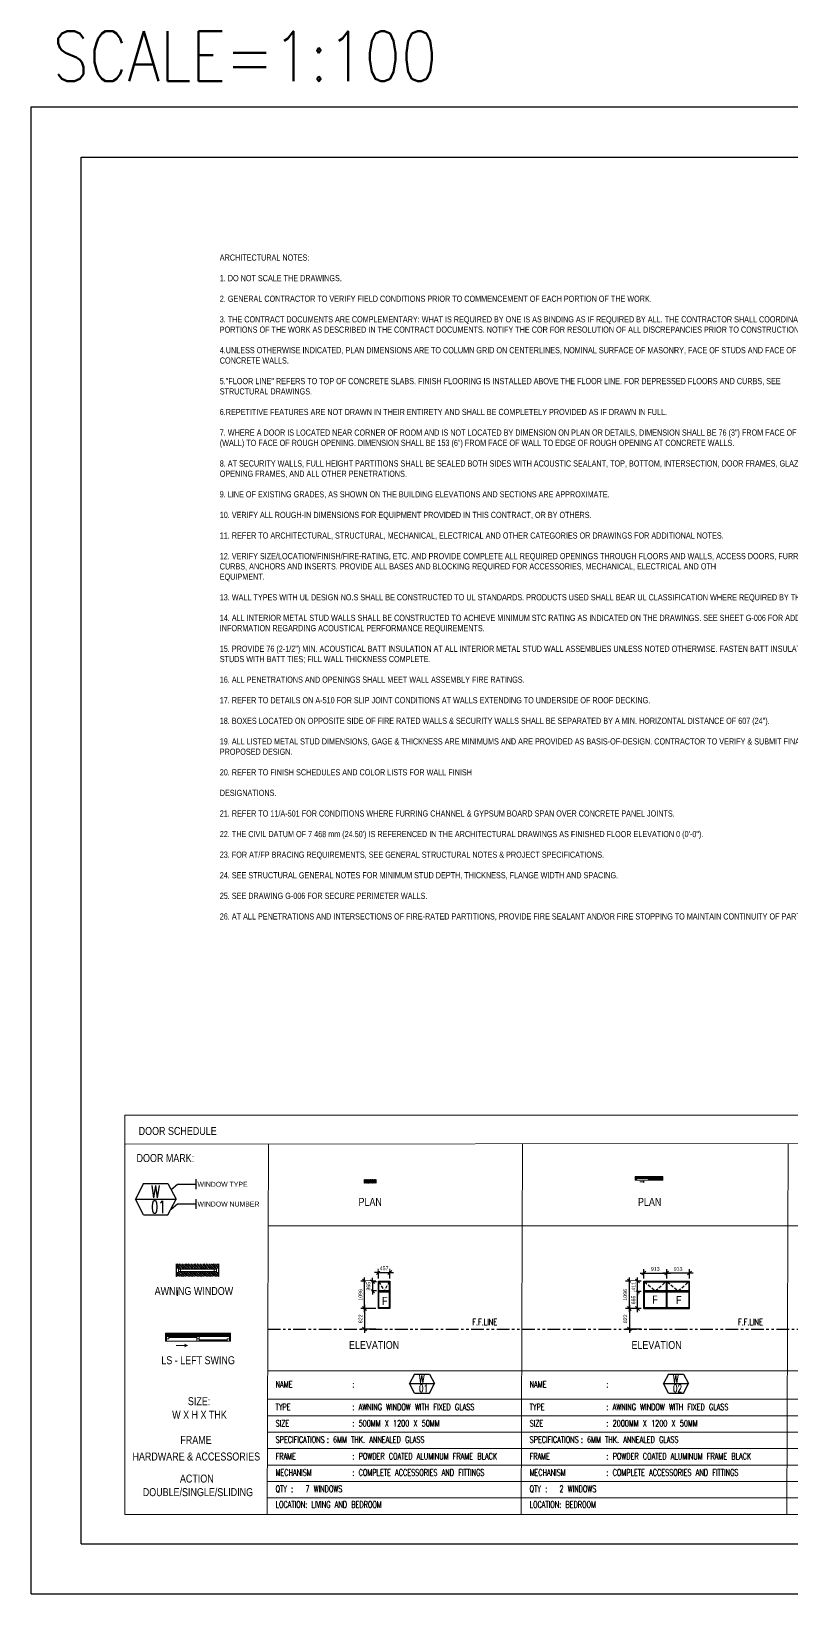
# Model space of a CAD drawing. Header units: millimetres. Extents: x -248340 to 456025, y 261499 to 1049645.
# Drawn here: x -117239 to -86857, y 435004 to 497430 of the extents above; entities that cross this region are included whole.
import ezdxf
from ezdxf.enums import TextEntityAlignment as Align

# ---------------------------------------------------------------- set-up
doc = ezdxf.new("R2010")
doc.units = ezdxf.units.MM
doc.header["$LTSCALE"] = 8
doc.header["$MEASUREMENT"] = 0
doc.header["$PDMODE"] = 3
doc.header["$PDSIZE"] = 0.3125
for name, pattern in [('CONTINOUS', [0]), ('DASHED', [19.05, 12.7, -6.35]), ('DASHED2', [0.375, 0.25, -0.125]), ('PHANTOM', [63.5, 31.75, -6.35, 6.35, -6.35, 6.35, -6.35])]:
    doc.linetypes.add(name, pattern=pattern)
doc.layers.get('0').update_dxf_attribs({"linetype": 'CONTINUOUS'})
doc.layers.get('DEFPOINTS').update_dxf_attribs({"color": 8, "linetype": 'CONTINUOUS'})
for name, color, linetype, lineweight in [('10. Rebar', 10, 'CONTINUOUS', 25), ('12. Dimension', 251, 'CONTINUOUS', 5), ('13. Text', 2, 'CONTINUOUS', 5), ('A-GLAZ', 151, 'CONTINUOUS', 18), ('DIM', 2, 'CONTINUOUS', 25), ('pt. 1', 251, 'CONTINUOUS', 9)]:
    doc.layers.add(name, color=color, linetype=linetype, lineweight=lineweight)
for name, color, linetype in [('AR_ROOF', 7, 'CONTINUOUS'), ('ar_wall', 7, 'CONTINOUS'), ('TEXT', 2, 'CONTINUOUS')]:
    doc.layers.add(name, color=color, linetype=linetype)
doc.layers.add('mv', color=30, linetype='CONTINUOUS', plot=False)
doc.styles.add('ARIAL', font='arial.ttf')
doc.styles.add('Arial_1', font='arial.ttf', dxfattribs={"height": 150})
doc.styles.add('ROMANS', font='ROMANS', dxfattribs={"width": 0.8, "bigfont": 'BIGFONT'})
doc.styles.get("Standard").update_dxf_attribs({"font": 'txt.shx', "width": 0.7, "bigfont": 'extfont.shx'})
doc.dimstyles.new('JEMAR 1-0030', dxfattribs={"dimtxt": 0.06, "dimasz": 0.045, "dimexe": 0.045, "dimexo": 0.03, "dimgap": 0.03, "dimtad": 1, "dimzin": 1, "dimdsep": 46, "dimtxsty": 'ARIAL', "dimblk": 'DOTBLANK', "dimcen": 0.15, "dimclrd": 7, "dimclre": 7, "dimadec": 0, "dimazin": 0, "dimtfac": 1, "dimtmove": 0, "dimatfit": 3, "dimldrblk": 'OPEN90', "dimfxl": 1, "dimarcsym": 0})
doc.dimstyles.new('Linear_-_3mm_Arial', dxfattribs={"dimscale": 304.8, "dimtxt": 153.03891, "dimasz": 0.492126, "dimexe": 0.492126, "dimexo": 0.328084, "dimgap": 0.287073, "dimtad": 1, "dimdec": 0, "dimzin": 0, "dimdsep": 46, "dimtxsty": 'Arial_1', "dimblk1": 'OBLIQUE', "dimblk2": 'OBLIQUE', "dimsah": 1, "dimcen": 0.09, "dimdle": 0.492126, "dimazin": 0, "dimtfac": 1, "dimtdec": 4, "dimtix": 1, "dimtmove": 0, "dimatfit": 3, "dimfxl": 1, "dimtvp": 1, "dimtfill": 1, "dimtolj": 1, "dimtzin": 0, "dimarcsym": 2})

# ---------------------------------------------------------------- blocks, each defined once
blk = doc.blocks.new('_DOTBLANK')
at = {"color": 0, "linetype": 'ByBlock', "lineweight": -2}
blk.add_line((-0.5, 0), (-1, 0), dxfattribs=at)
blk.add_circle((0, 0), 0.5, dxfattribs=at)
blk = doc.blocks.new('_Open90')
at = {"color": 0, "linetype": 'ByBlock', "lineweight": -2}
for p, q in [((0, 0), (-1, 0)), ((-0.5, 0.5), (0, 0)), ((0, 0), (-0.5, -0.5))]:
    blk.add_line(p, q, dxfattribs=at)
blk = doc.blocks.new('wind')
at = {"layer": 'A-GLAZ'}
for p, q in [((54025, -350529), (54025, -350629)), ((54050, -350554), (54025, -350554)), ((54050, -350604), (54025, -350604)), ((54050, -350554), (54050, -350604)), ((54050, -350561), (54052, -350561)), ((54050, -350567), (54500, -350567)), ((54050, -350592), (54500, -350592)), ((54050, -350597), (54052, -350597)), ((54052, -350561), (54052, -350564)), ((54052, -350564), (54055, -350564)), ((54052, -350597), (54052, -350594)), ((54052, -350594), (54055, -350594)), ((54055, -350564), (54055, -350567)), ((54055, -350594), (54055, -350592)), ((54497, -350564), (54494, -350564)), ((54494, -350564), (54494, -350567)), ((54494, -350594), (54494, -350592)), ((54497, -350594), (54494, -350594)), ((54500, -350561), (54497, -350561)), ((54497, -350561), (54497, -350564)), ((54497, -350597), (54497, -350594)), ((54500, -350597), (54497, -350597)), ((54500, -350554), (54500, -350604)), ((54500, -350554), (54525, -350554)), ((54500, -350604), (54525, -350604)), ((54525, -350629), (54525, -350529)), ((54525, -350529), (54525, -350629))]:
    blk.add_line(p, q, dxfattribs=at)
at = {"layer": 'A-GLAZ', "linetype": 'DASHED2'}
for p, q in [((54075, -350567), (54075, -350592)), ((54475, -350567), (54475, -350592))]:
    blk.add_line(p, q, dxfattribs=at)
blk = doc.blocks.new('_Oblique')
at = {"color": 0, "linetype": 'ByBlock', "lineweight": -2}
blk.add_line((-0.5, -0.5), (0.5, 0.5), dxfattribs=at)
blk = doc.blocks.new('*D1025')
at = {"layer": 'DEFPOINTS', "color": 0, "lineweight": 30, "ltscale": 1.25, "transparency": 16777216}
for p in [(-103371, 446399), (-103371, 445577)]:
    blk.add_point(p, dxfattribs=at)
at = {"layer": 'DIM', "color": 0, "lineweight": -2, "ltscale": 1.25, "transparency": 16777216}
for p, q in [((-103471, 446399), (-104074, 446399)), ((-103924, 446549), (-103924, 445427)), ((-103471, 445577), (-104074, 445577))]:
    blk.add_line(p, q, dxfattribs=at)
at = {"layer": 'DIM', "color": 0, "lineweight": -2, "ltscale": 1.25, "transparency": 16777216, "xscale": 149.9999920571061, "yscale": 149.9999920571061, "zscale": 149.9999920571061}
for p, rotation in [((-103924, 446399), 90), ((-103924, 445577), 270)]:
    blk.add_blockref('_Oblique', p, dxfattribs=dict(at, rotation=rotation))
at = {"layer": 'DIM', "color": 0, "ltscale": 1.25, "transparency": 16777216, "insert": (-104088, 445988), "char_height": 150, "attachment_point": 5, "rotation": 90, "style": 'Arial_1', "bg_fill": 3, "box_fill_scale": 1.25, "bg_fill_color": 256, "bg_fill_true_color": 13158600, "bg_fill_transparency": 0}
blk.add_mtext('\\A1;822', dxfattribs=at)
at = {"layer": 'DEFPOINTS', "color": 0, "lineweight": 30, "ltscale": 1.25, "transparency": 16777216}
blk.add_point((-103924, 445577), dxfattribs=at)
blk = doc.blocks.new('*D1026')
at = {"layer": 'DEFPOINTS', "color": 0, "lineweight": 30, "ltscale": 1.25, "transparency": 16777216}
for p in [(-103371, 447495), (-103562, 446399)]:
    blk.add_point(p, dxfattribs=at)
at = {"layer": 'DIM', "color": 0, "lineweight": -2, "ltscale": 1.25, "transparency": 16777216}
for p, q in [((-103924, 446249), (-103924, 447645)), ((-103471, 447495), (-104074, 447495)), ((-103662, 446399), (-104074, 446399))]:
    blk.add_line(p, q, dxfattribs=at)
at = {"layer": 'DIM', "color": 0, "lineweight": -2, "ltscale": 1.25, "transparency": 16777216, "xscale": 149.9999920571061, "yscale": 149.9999920571061, "zscale": 149.9999920571061}
for p, rotation in [((-103924, 447495), 90), ((-103924, 446399), 270)]:
    blk.add_blockref('_Oblique', p, dxfattribs=dict(at, rotation=rotation))
at = {"layer": 'DIM', "color": 0, "ltscale": 1.25, "transparency": 16777216, "insert": (-104088, 446947), "char_height": 150, "attachment_point": 5, "rotation": 90, "style": 'Arial_1', "bg_fill": 3, "box_fill_scale": 1.25, "bg_fill_color": 256, "bg_fill_true_color": 13158600, "bg_fill_transparency": 0}
blk.add_mtext('\\A1;1096', dxfattribs=at)
at = {"layer": 'DEFPOINTS', "color": 0, "lineweight": 30, "ltscale": 1.25, "transparency": 16777216}
blk.add_point((-103924, 447495), dxfattribs=at)
blk = doc.blocks.new('*D1027')
at = {"layer": 'DEFPOINTS', "color": 0, "lineweight": 30, "ltscale": 1.25, "transparency": 16777216}
for p in [(-103371, 447495), (-102914, 447495)]:
    blk.add_point(p, dxfattribs=at)
at = {"layer": 'DIM', "color": 0, "lineweight": -2, "ltscale": 1.25, "transparency": 16777216}
for p, q in [((-103371, 447840), (-103521, 447840)), ((-103371, 447595), (-103371, 447990)), ((-103371, 447840), (-102914, 447840)), ((-102914, 447595), (-102914, 447990)), ((-102914, 447840), (-102764, 447840))]:
    blk.add_line(p, q, dxfattribs=at)
at = {"layer": 'DIM', "color": 0, "lineweight": -2, "ltscale": 1.25, "transparency": 16777216, "xscale": 149.9999920571061, "yscale": 149.9999920571061, "zscale": 149.9999920571061}
blk.add_blockref('_Oblique', (-103371, 447840), dxfattribs=at)
at = {"layer": 'DIM', "color": 0, "lineweight": -2, "ltscale": 1.25, "transparency": 16777216, "xscale": 149.9999920571061, "yscale": 149.9999920571061, "zscale": 149.9999920571061, "rotation": 180}
blk.add_blockref('_Oblique', (-102914, 447840), dxfattribs=at)
at = {"layer": 'DIM', "color": 0, "ltscale": 1.25, "transparency": 16777216, "insert": (-103142, 448004), "char_height": 150, "attachment_point": 5, "style": 'Arial_1', "bg_fill": 3, "box_fill_scale": 1.25, "bg_fill_color": 256, "bg_fill_true_color": 13158600, "bg_fill_transparency": 0}
blk.add_mtext('\\A1;457', dxfattribs=at)
at = {"layer": 'DEFPOINTS', "color": 0, "lineweight": 30, "ltscale": 1.25, "transparency": 16777216}
blk.add_point((-102914, 447840), dxfattribs=at)
blk = doc.blocks.new('*D1028')
at = {"layer": 'DIM', "color": 0, "lineweight": -2, "ltscale": 1.25, "transparency": 16777216}
for p, q in [((-103606, 447472), (-103606, 447622)), ((-103448, 447472), (-103756, 447472)), ((-103448, 447107), (-103756, 447107)), ((-103606, 447472), (-103606, 447107)), ((-103606, 447107), (-103606, 446957))]:
    blk.add_line(p, q, dxfattribs=at)
at = {"layer": 'DIM', "color": 0, "lineweight": -2, "ltscale": 1.25, "transparency": 16777216, "xscale": 149.9999920571061, "yscale": 149.9999920571061, "zscale": 149.9999920571061}
for p, rotation in [((-103606, 447472), 270), ((-103606, 447107), 90)]:
    blk.add_blockref('_Oblique', p, dxfattribs=dict(at, rotation=rotation))
at = {"layer": 'DIM', "color": 0, "ltscale": 1.25, "transparency": 16777216, "insert": (-103770, 447289), "char_height": 150, "attachment_point": 5, "rotation": 90, "style": 'Arial_1', "bg_fill": 3, "box_fill_scale": 1.25, "bg_fill_color": 256, "bg_fill_true_color": 13158600, "bg_fill_transparency": 0}
blk.add_mtext('\\A1;365', dxfattribs=at)
at = {"layer": 'DEFPOINTS', "color": 0, "lineweight": 30, "ltscale": 1.25, "transparency": 16777216}
for p in [(-103606, 447107), (-103348, 447472), (-103348, 447107)]:
    blk.add_point(p, dxfattribs=at)
blk = doc.blocks.new('*D1029')
at = {"layer": 'DEFPOINTS', "color": 0, "lineweight": 30, "ltscale": 1.25, "transparency": 16777216}
for p in [(-92767, 447495), (-92767, 446399)]:
    blk.add_point(p, dxfattribs=at)
at = {"layer": 'DIM', "color": 0, "lineweight": -2, "ltscale": 1.25, "transparency": 16777216}
for p, q in [((-93344, 446249), (-93344, 447645)), ((-92867, 447495), (-93494, 447495)), ((-92867, 446399), (-93494, 446399))]:
    blk.add_line(p, q, dxfattribs=at)
at = {"layer": 'DIM', "color": 0, "lineweight": -2, "ltscale": 1.25, "transparency": 16777216, "xscale": 149.9999920571061, "yscale": 149.9999920571061, "zscale": 149.9999920571061}
for p, rotation in [((-93344, 447495), 90), ((-93344, 446399), 270)]:
    blk.add_blockref('_Oblique', p, dxfattribs=dict(at, rotation=rotation))
at = {"layer": 'DIM', "color": 0, "ltscale": 1.25, "transparency": 16777216, "insert": (-93508, 446947), "char_height": 150, "attachment_point": 5, "rotation": 90, "style": 'Arial_1', "bg_fill": 3, "box_fill_scale": 1.25, "bg_fill_color": 256, "bg_fill_true_color": 13158600, "bg_fill_transparency": 0}
blk.add_mtext('\\A1;1096', dxfattribs=at)
at = {"layer": 'DEFPOINTS', "color": 0, "lineweight": 30, "ltscale": 1.25, "transparency": 16777216}
blk.add_point((-93344, 447495), dxfattribs=at)
blk = doc.blocks.new('*D1030')
at = {"layer": 'DEFPOINTS', "color": 0, "lineweight": 30, "ltscale": 1.25, "transparency": 16777216}
for p in [(-92767, 446399), (-92767, 445577)]:
    blk.add_point(p, dxfattribs=at)
at = {"layer": 'DIM', "color": 0, "lineweight": -2, "ltscale": 1.25, "transparency": 16777216}
for p, q in [((-92867, 446399), (-93494, 446399)), ((-93344, 446549), (-93344, 445427)), ((-92867, 445577), (-93494, 445577))]:
    blk.add_line(p, q, dxfattribs=at)
at = {"layer": 'DIM', "color": 0, "lineweight": -2, "ltscale": 1.25, "transparency": 16777216, "xscale": 149.9999920571061, "yscale": 149.9999920571061, "zscale": 149.9999920571061}
for p, rotation in [((-93344, 446399), 90), ((-93344, 445577), 270)]:
    blk.add_blockref('_Oblique', p, dxfattribs=dict(at, rotation=rotation))
at = {"layer": 'DIM', "color": 0, "ltscale": 1.25, "transparency": 16777216, "insert": (-93508, 445988), "char_height": 150, "attachment_point": 5, "rotation": 90, "style": 'Arial_1', "bg_fill": 3, "box_fill_scale": 1.25, "bg_fill_color": 256, "bg_fill_true_color": 13158600, "bg_fill_transparency": 0}
blk.add_mtext('\\A1;822', dxfattribs=at)
at = {"layer": 'DEFPOINTS', "color": 0, "lineweight": 30, "ltscale": 1.25, "transparency": 16777216}
blk.add_point((-93344, 445577), dxfattribs=at)
blk = doc.blocks.new('*D1031')
at = {"layer": 'DEFPOINTS', "color": 0, "lineweight": 30, "ltscale": 1.25, "transparency": 16777216}
for p in [(-92767, 447495), (-91853, 447495)]:
    blk.add_point(p, dxfattribs=at)
at = {"layer": 'DIM', "color": 0, "lineweight": -2, "ltscale": 1.25, "transparency": 16777216}
for p, q in [((-92917, 447817), (-91703, 447817)), ((-92767, 447595), (-92767, 447967)), ((-91853, 447595), (-91853, 447967))]:
    blk.add_line(p, q, dxfattribs=at)
at = {"layer": 'DIM', "color": 0, "lineweight": -2, "ltscale": 1.25, "transparency": 16777216, "xscale": 149.9999920571061, "yscale": 149.9999920571061, "zscale": 149.9999920571061, "rotation": 180}
blk.add_blockref('_Oblique', (-92767, 447817), dxfattribs=at)
at = {"layer": 'DIM', "color": 0, "lineweight": -2, "ltscale": 1.25, "transparency": 16777216, "xscale": 149.9999920571061, "yscale": 149.9999920571061, "zscale": 149.9999920571061}
blk.add_blockref('_Oblique', (-91853, 447817), dxfattribs=at)
at = {"layer": 'DIM', "color": 0, "ltscale": 1.25, "transparency": 16777216, "insert": (-92310, 447981), "char_height": 150, "attachment_point": 5, "style": 'Arial_1', "bg_fill": 3, "box_fill_scale": 1.25, "bg_fill_color": 256, "bg_fill_true_color": 13158600, "bg_fill_transparency": 0}
blk.add_mtext('\\A1;913', dxfattribs=at)
at = {"layer": 'DEFPOINTS', "color": 0, "lineweight": 30, "ltscale": 1.25, "transparency": 16777216}
blk.add_point((-91853, 447817), dxfattribs=at)
blk = doc.blocks.new('*D1032')
at = {"layer": 'DEFPOINTS', "color": 0, "lineweight": 30, "ltscale": 1.25, "transparency": 16777216}
for p in [(-91853, 447495), (-90940, 447495)]:
    blk.add_point(p, dxfattribs=at)
at = {"layer": 'DIM', "color": 0, "lineweight": -2, "ltscale": 1.25, "transparency": 16777216}
for p, q in [((-90790, 447817), (-92003, 447817)), ((-91853, 447595), (-91853, 447967)), ((-90940, 447595), (-90940, 447967))]:
    blk.add_line(p, q, dxfattribs=at)
at = {"layer": 'DIM', "color": 0, "lineweight": -2, "ltscale": 1.25, "transparency": 16777216, "xscale": 149.9999920571061, "yscale": 149.9999920571061, "zscale": 149.9999920571061, "rotation": 180}
blk.add_blockref('_Oblique', (-91853, 447817), dxfattribs=at)
at = {"layer": 'DIM', "color": 0, "lineweight": -2, "ltscale": 1.25, "transparency": 16777216, "xscale": 149.9999920571061, "yscale": 149.9999920571061, "zscale": 149.9999920571061}
blk.add_blockref('_Oblique', (-90940, 447817), dxfattribs=at)
at = {"layer": 'DIM', "color": 0, "ltscale": 1.25, "transparency": 16777216, "insert": (-91397, 447981), "char_height": 150, "attachment_point": 5, "style": 'Arial_1', "bg_fill": 3, "box_fill_scale": 1.25, "bg_fill_color": 256, "bg_fill_true_color": 13158600, "bg_fill_transparency": 0}
blk.add_mtext('\\A1;913', dxfattribs=at)
at = {"layer": 'DEFPOINTS', "color": 0, "lineweight": 30, "ltscale": 1.25, "transparency": 16777216}
blk.add_point((-91853, 447817), dxfattribs=at)
blk = doc.blocks.new('*D1033')
at = {"layer": 'DIM', "color": 0, "lineweight": -2, "ltscale": 1.25, "transparency": 16777216}
for p, q in [((-92867, 447084), (-93169, 447084)), ((-93019, 446249), (-93019, 447234)), ((-92867, 446399), (-93169, 446399))]:
    blk.add_line(p, q, dxfattribs=at)
at = {"layer": 'DIM', "color": 0, "lineweight": -2, "ltscale": 1.25, "transparency": 16777216, "xscale": 149.9999920571061, "yscale": 149.9999920571061, "zscale": 149.9999920571061}
for p, rotation in [((-93019, 447084), 90), ((-93019, 446399), 270)]:
    blk.add_blockref('_Oblique', p, dxfattribs=dict(at, rotation=rotation))
at = {"layer": 'DIM', "color": 0, "ltscale": 1.25, "transparency": 16777216, "insert": (-93183, 446741), "char_height": 150, "attachment_point": 5, "rotation": 90, "style": 'Arial_1', "bg_fill": 3, "box_fill_scale": 1.25, "bg_fill_color": 256, "bg_fill_true_color": 13158600, "bg_fill_transparency": 0}
blk.add_mtext('\\A1;685', dxfattribs=at)
at = {"layer": 'DEFPOINTS', "color": 0, "lineweight": 30, "ltscale": 1.25, "transparency": 16777216}
for p in [(-93019, 447084), (-92767, 447084), (-92767, 446399)]:
    blk.add_point(p, dxfattribs=at)
blk = doc.blocks.new('*D1023')
at = {"layer": 'DIM', "color": 0, "lineweight": -2, "ltscale": 1.25, "transparency": 16777216}
for p, q in [((-93019, 447495), (-93019, 447645)), ((-92867, 447495), (-93169, 447495)), ((-92867, 447084), (-93169, 447084)), ((-93019, 447084), (-93019, 447495)), ((-93019, 447084), (-93019, 446934))]:
    blk.add_line(p, q, dxfattribs=at)
at = {"layer": 'DIM', "color": 0, "lineweight": -2, "ltscale": 1.25, "transparency": 16777216, "xscale": 149.9999920571061, "yscale": 149.9999920571061, "zscale": 149.9999920571061}
for p, rotation in [((-93019, 447495), 270), ((-93019, 447084), 90)]:
    blk.add_blockref('_Oblique', p, dxfattribs=dict(at, rotation=rotation))
at = {"layer": 'DIM', "color": 0, "ltscale": 1.25, "transparency": 16777216, "insert": (-93182, 447289), "char_height": 150, "attachment_point": 5, "rotation": 90, "style": 'Arial_1', "bg_fill": 3, "box_fill_scale": 1.25, "bg_fill_color": 256, "bg_fill_true_color": 13158600, "bg_fill_transparency": 0}
blk.add_mtext('\\A1;411', dxfattribs=at)
at = {"layer": 'DEFPOINTS', "color": 0, "lineweight": 30, "ltscale": 1.25, "transparency": 16777216}
for p in [(-93019, 447495), (-92767, 447495), (-92767, 447084)]:
    blk.add_point(p, dxfattribs=at)
blk = doc.blocks.new('M_Window-Sliding-Double - 1200 x 1200mm-712927-4_ 2ND FLR FFL')
at = {"layer": 'A-GLAZ', "lineweight": 18}
for p, q in [((-600, 71.19), (-600, -78.81)), ((-600, 71.19), (-536.5, 71.19)), ((-580.95, 71.19), (-580.95, -17.71)), ((-536.5, 26.74), (-580.95, 26.74)), ((-536.5, 71.19), (-536.5, 26.74)), ((-22.225, -17.71), (-22.225, 71.19)), ((-22.225, 71.19), (22.225, 71.19)), ((22.225, 26.74), (-22.225, 26.74)), ((22.225, 71.19), (22.225, -17.71)), ((536.5, 26.74), (536.5, -17.71)), ((580.95, 26.74), (536.5, 26.74)), ((580.95, 71.19), (600, 71.19)), ((580.95, 71.19), (580.95, -17.71)), ((600, -78.81), (600, 71.19)), ((-600, -17.71), (-580.95, -17.71)), ((-22.225, -17.71), (22.225, -17.71)), ((536.5, -17.71), (600, -17.71))]:
    blk.add_line(p, q, dxfattribs=at)
at = {"layer": 'A-GLAZ'}
for p, q in [((600, 71.19), (-600, 71.19)), ((-536.5, 71.19), (-22.225, 71.19)), ((22.225, 71.19), (580.95, 71.19)), ((198.4, 147.39), (249.2, 172.79)), ((198.4, 147.39), (249.2, 121.99)), ((198.4, 147.39), (401.6, 147.39)), ((-600, -78.81), (600, -78.81)), ((-580.95, -17.71), (-22.225, -17.71)), ((22.225, -17.71), (536.5, -17.71))]:
    blk.add_line(p, q, dxfattribs=at)
at = {"layer": 'A-GLAZ', "lineweight": 25}
for p, q in [((-536.5, 48.965), (-22.225, 48.965)), ((22.225, 4.515), (536.5, 4.515))]:
    blk.add_line(p, q, dxfattribs=at)

msp = doc.modelspace()

# ---------------------------------------------------------------- hatches: boundary and pattern name
at = {"layer": 'A-GLAZ', "true_color": 0x939598}
h = msp.add_hatch(dxfattribs=at)
h.set_pattern_fill('ANSI33', color=252, scale=91.333538, angle=90)
h.set_pattern_definition([(135, (-425458.874, 399556.85), (-16.145641, -16.145641), []), (135, (-425458.874, 399572.996), (-16.145641, -16.145641), [11.4166923, -5.7083461])])
h.paths.add_polyline_path([(-103933.425, 451527.04), (-103933.425, 451549.874), (-103476.757, 451549.874), (-103476.757, 451504.207), (-103499.591, 451504.207), (-103499.591, 451497.827), (-103501.841, 451497.827), (-103501.841, 451495.046), (-103504.651, 451495.046), (-103504.651, 451492.79), (-103905.531, 451492.79), (-103905.531, 451495.046), (-103908.341, 451495.046), (-103908.341, 451497.827), (-103910.592, 451497.827), (-103910.592, 451504.207), (-103933.425, 451504.207)])
h.paths.add_polyline_path([(-103933.425, 451458.54), (-103910.592, 451458.54), (-103910.592, 451464.92), (-103908.341, 451464.92), (-103908.341, 451467.701), (-103905.531, 451467.701), (-103905.531, 451469.957), (-103504.651, 451469.957), (-103504.651, 451467.701), (-103501.841, 451467.701), (-103501.841, 451464.92), (-103499.591, 451464.92), (-103499.591, 451458.54), (-103476.757, 451458.54), (-103476.757, 451435.707), (-103476.757, 451412.873), (-103933.425, 451412.873)])
h = msp.add_hatch(dxfattribs=at)
h.set_pattern_fill('ANSI33', color=252, scale=91.333538)
h.set_pattern_definition([(45, (-141033.668, 771321.5), (-16.145641, 16.145641), []), (45, (-141017.523, 771321.5), (-16.145641, 16.145641), [11.4166923, -5.7083461])])
h.paths.add_polyline_path([(-92011.908, 451668.323), (-93107.91, 451668.323), (-93107.914, 451612.6), (-93049.917, 451612.595), (-92580.212, 451612.561), (-92539.614, 451612.558), (-92029.311, 451612.52), (-92011.912, 451612.518)])
h = msp.add_hatch(dxfattribs=at)
h.set_pattern_fill('ANSI33', color=252, scale=337.739406, angle=90)
h.set_pattern_definition([(135, (-1300403.73, 255915.77), (-59.704456, -59.704456), []), (135, (-1300403.73, 255975.48), (-59.704456, -59.704456), [42.2174258, -21.108713])])
h.paths.add_polyline_path([(-111444.923, 448094.697), (-111444.923, 448179.131), (-109756.226, 448179.131), (-109756.226, 448010.262), (-109840.661, 448010.262), (-109840.661, 447986.669), (-109848.982, 447986.669), (-109848.982, 447976.385), (-109859.375, 447976.385), (-109859.375, 447968.044), (-111341.775, 447968.044), (-111341.775, 447976.385), (-111352.167, 447976.385), (-111352.167, 447986.669), (-111360.489, 447986.669), (-111360.489, 448010.262), (-111444.923, 448010.262)])
h.paths.add_polyline_path([(-111444.923, 447841.392), (-111360.489, 447841.392), (-111360.489, 447864.985), (-111352.167, 447864.985), (-111352.167, 447875.269), (-111341.775, 447875.269), (-111341.775, 447883.609), (-109859.375, 447883.609), (-109859.375, 447875.269), (-109848.982, 447875.269), (-109848.982, 447864.985), (-109840.661, 447864.985), (-109840.661, 447841.392), (-109756.226, 447841.392), (-109756.226, 447756.957), (-109756.226, 447672.522), (-111444.923, 447672.522)])
h = msp.add_hatch(dxfattribs=at)
h.set_pattern_fill('ANSI33', color=252, scale=216.7567)
h.set_pattern_definition([(45, (-225613.04, 1204031.31), (-38.317533, 38.317533), []), (45, (-225574.72, 1204031.31), (-38.317533, 38.317533), [27.0945874, -13.5472937])])
h.paths.add_polyline_path([(-109272.477, 445416.574), (-111873.558, 445416.574), (-111873.568, 445284.329), (-111735.927, 445284.319), (-110621.202, 445284.236), (-110524.853, 445284.229), (-109313.779, 445284.139), (-109272.487, 445284.136)])

# ---------------------------------------------------------------- linework, layer by layer
at = {"color": 252, "linetype": 'PHANTOM', "ltscale": 2, "true_color": 0x939598}
msp.add_line((-107787.714, 445576.755), (-76290.621, 445576.755), dxfattribs=at)
at = {"layer": '10. Rebar'}
for p, q in [((-110663.544, 451562.85), (-110663.544, 451168.905)), ((-110663.544, 450773.439), (-110663.544, 450379.494))]:
    msp.add_line(p, q, dxfattribs=at)
at = {"layer": 'AR_ROOF', "ltscale": 1.25}
for p, q in [((-102914.117, 447083.758), (-103370.785, 447083.758)), ((-92766.669, 447494.759), (-90939.998, 447494.759)), ((-92766.669, 447083.758), (-90939.998, 447083.758)), ((-91853.333, 447494.759), (-91853.333, 446398.757)), ((-92766.669, 446398.757), (-90939.998, 446398.757))]:
    msp.add_line(p, q, dxfattribs=at)
at = {"layer": 'AR_ROOF', "linetype": 'DASHED', "ltscale": 1.25}
for p, q in [((-103347.952, 447471.926), (-103142.451, 447106.592)), ((-102936.951, 447471.926), (-103142.451, 447106.592)), ((-92743.835, 447471.926), (-92310.001, 447106.592)), ((-92310.001, 447106.592), (-91876.167, 447471.926)), ((-91830.5, 447471.926), (-91396.666, 447106.592)), ((-91396.666, 447106.592), (-90962.831, 447471.926))]:
    msp.add_line(p, q, dxfattribs=at)
at = {"layer": 'AR_ROOF', "ltscale": 1.25}
for points in [[(-103370.785, 447494.759), (-102914.117, 447494.759), (-102914.117, 446398.757), (-103370.785, 446398.757)], [(-103370.785, 447494.759), (-102914.117, 447494.759), (-102914.117, 447083.758), (-103370.785, 447083.758)], [(-103370.785, 447083.758), (-102914.117, 447083.758), (-102914.117, 446398.757), (-103370.785, 446398.757)], [(-103347.952, 447471.926), (-102936.951, 447471.926), (-102936.951, 447106.592), (-103347.952, 447106.592)], [(-103347.952, 447060.925), (-102936.951, 447060.925), (-102936.951, 446421.59), (-103347.952, 446421.59)], [(-92766.669, 447494.759), (-91853.333, 447494.759), (-91853.333, 447083.758), (-92766.669, 447083.758)], [(-92766.669, 447083.758), (-91853.333, 447083.758), (-91853.333, 446398.757), (-92766.669, 446398.757)], [(-92743.835, 447471.926), (-91876.167, 447471.926), (-91876.167, 447106.592), (-92743.835, 447106.592)], [(-92743.835, 447060.925), (-91876.167, 447060.925), (-91876.167, 446421.59), (-92743.835, 446421.59)], [(-91830.5, 447471.926), (-90962.831, 447471.926), (-90962.831, 447106.592), (-91830.5, 447106.592)], [(-91830.5, 447060.925), (-90962.831, 447060.925), (-90962.831, 446421.59), (-91830.5, 446421.59)]]:
    msp.add_lwpolyline(points, close=True, dxfattribs=at)
at = {"layer": 'ar_wall', "ltscale": 1.25}
for p, q in [((-103933.425, 451549.874), (-103933.425, 451412.873)), ((-103476.757, 451549.874), (-103476.757, 451412.873)), ((-111444.923, 448179.131), (-111444.923, 447672.522)), ((-109756.226, 448179.131), (-109756.226, 447672.522)), ((-111398.138, 446908.419), (-111398.138, 447119.77)), ((-92766.669, 447494.759), (-92766.669, 446398.757)), ((-90939.998, 446398.757), (-90939.998, 447494.759))]:
    msp.add_line(p, q, dxfattribs=at)
at = {"layer": 'DEFPOINTS', "ltscale": 1.25}
for p, q in [((-112756.597, 451392.443), (-113079.297, 450768.941)), ((-112756.597, 451392.443), (-111777.763, 451392.443)), ((-111777.763, 451392.443), (-111455.063, 450768.941)), ((-112756.597, 450145.439), (-113079.297, 450768.941)), ((-113079.297, 450768.941), (-111455.063, 450768.941)), ((-111777.763, 450145.439), (-111455.063, 450768.941)), ((-112756.597, 450145.439), (-111777.763, 450145.439)), ((-101934.114, 443783.202), (-102133.583, 443397.8)), ((-101934.114, 443012.397), (-102133.583, 443397.8)), ((-102133.583, 443397.8), (-101129.604, 443397.8)), ((-101934.114, 443783.202), (-101329.073, 443783.202)), ((-101329.073, 443783.202), (-101129.604, 443397.8)), ((-101329.073, 443012.397), (-101129.604, 443397.8)), ((-91785.817, 443783.202), (-91985.287, 443397.8)), ((-91785.817, 443012.397), (-91985.287, 443397.8)), ((-91985.287, 443397.8), (-90981.307, 443397.8)), ((-91785.817, 443783.202), (-91180.776, 443783.202)), ((-91180.776, 443783.202), (-90981.307, 443397.8)), ((-91180.776, 443012.397), (-90981.307, 443397.8)), ((-101934.114, 443012.397), (-101329.073, 443012.397)), ((-91785.817, 443012.397), (-91180.776, 443012.397))]:
    msp.add_line(p, q, dxfattribs=at)
at = {"layer": 'mv', "color": 6}
for p, q in [((-117238.72, 435004.096), (-117238.72, 494404.096)), ((-117238.72, 494404.096), (-33138.72, 494404.096)), ((-115238.72, 437004.096), (-115238.72, 492404.096)), ((-115238.72, 492404.096), (-35638.72, 492404.096)), ((-115238.72, 437004.096), (-35638.72, 437004.096)), ((-117238.72, 435004.096), (-33138.72, 435004.096))]:
    msp.add_line(p, q, dxfattribs=at)
at = {"layer": 'pt. 1', "color": 7}
for p, q in [((-113474.958, 452972.841), (-76290.621, 453001.35)), ((-107766.696, 452977.217), (-107808.732, 438176.292)), ((-97618.399, 452977.217), (-97660.435, 438176.292)), ((-87005.756, 452977.217), (-87047.791, 438176.292)), ((-107759.511, 449702.015), (-76290.621, 449702.015)), ((-107784.069, 443916.297), (-76290.621, 443916.297)), ((-107784.069, 442773.208), (-76290.621, 442773.208)), ((-107784.069, 442109.478), (-76290.621, 442109.478)), ((-107784.069, 441458.065), (-76290.621, 441458.065)), ((-107784.069, 440806.578), (-76290.621, 440806.578)), ((-107784.069, 440142.849), (-76290.621, 440142.849)), ((-107804.997, 439491.435), (-76290.621, 439491.435)), ((-107806.847, 438840.022), (-76290.621, 438840.022))]:
    msp.add_line(p, q, dxfattribs=at)
msp.add_lwpolyline([(-113499.516, 454121.055), (-76290.621, 454121.055), (-76290.621, 438176.292), (-113499.516, 438176.292)], close=True, dxfattribs=at)

# ---------------------------------------------------------------- block references
at = {"layer": 'A-GLAZ', "rotation": 179.9957455367411}
for p, xscale, yscale, zscale in [((-92559.914, 451596.384), 0.9133353829526902, 0.9133353829526902, 0.9133353829526902), ((-110573.03, 445245.845), 2.16756699535295, 2.16756699535295, 2.16756699535295)]:
    msp.add_blockref('M_Window-Sliding-Double - 1200 x 1200mm-712927-4_ 2ND FLR FFL', p, dxfattribs=dict(at, xscale=xscale, yscale=yscale, zscale=zscale))
at = {"layer": 'ar_wall'}
for p, xscale, yscale, zscale in [((-54134.266, 771677.744), -0.9133353829526901, 0.9133353829526901, 0.9133353829526901), ((72705.814, 1631969.871), -3.377394061409218, 3.377394061409218, 3.377394061409218)]:
    msp.add_blockref('wind', p, dxfattribs=dict(at, xscale=xscale, yscale=yscale, zscale=zscale))

# ---------------------------------------------------------------- texts
at = {"color": 7, "lineweight": 5, "attachment_point": 1}
for s, insert, char_height, width in [('{\\fArial|b0|i0|c0|p34;ARCHITECTURAL NOTES:\\P\\P1. DO NOT SCALE THE DRAWINGS.\\P\\P2. GENERAL CONTRACTOR TO VERIFY FIELD CONDITIONS PRIOR TO COMMENCEMENT OF EACH PORTION OF THE WORK.\\P\\P3. THE CONTRACT DOCUMENTS ARE COMPLEMENTARY: WHAT IS REQUIRED BY ONE IS AS BINDING AS IF REQUIRED BY ALL. THE CONTRACTOR SHALL COORDINATE ALL PORTIONS OF THE WORK AS DESCRIBED IN THE CONTRACT DOCUMENTS. NOTIFY THE COR FOR RESOLUTION OF ALL DISCREPANCIES PRIOR TO CONSTRUCTION.\\P\\P4.UNLESS OTHERWISE INDICATED, PLAN DIMENSIONS ARE TO COLUMN GRID ON CENTERLINES, NOMINAL SURFACE OF MASONRY, FACE OF STUDS AND FACE OF CONCRETE WALLS.\\P\\P5."FLOOR LINE" REFERS TO TOP OF CONCRETE SLABS. FINISH FLOORING IS INSTALLED ABOVE THE FLOOR LINE. FOR DEPRESSED FLOORS AND CURBS, SEE STRUCTURAL DRAWINGS.\\P\\P6.REPETITIVE FEATURES ARE NOT DRAWN IN THEIR ENTIRETY AND SHALL BE COMPLETELY PROVIDED AS IF DRAWN IN FULL.\\P\\P7. WHERE A DOOR IS LOCATED NEAR CORNER OF ROOM AND IS NOT LOCATED BY DIMENSION ON PLAN OR DETAILS, DIMENSION SHALL BE 76 (3") FROM FACE OF STUD (WALL) TO FACE OF ROUGH OPENING. DIMENSION SHALL BE 153 (6") FROM FACE OF WALL TO EDGE OF ROUGH OPENING AT CONCRETE WALLS.\\P\\P8. AT SECURITY WALLS, FULL HEIGHT PARTITIONS SHALL BE SEALED BOTH SIDES WITH ACOUSTIC SEALANT, TOP, BOTTOM, INTERSECTION, DOOR FRAMES, GLAZED OPENING FRAMES, AND ALL OTHER PENETRATIONS.\\P\\P9. LINE OF EXISTING GRADES, AS SHOWN ON THE BUILDING ELEVATIONS AND SECTIONS ARE APPROXIMATE.\\P\\P10. VERIFY ALL ROUGH-IN DIMENSIONS FOR EQUIPMENT PROVIDED IN THIS CONTRACT, OR BY OTHERS.\\P\\P11. REFER TO ARCHITECTURAL, STRUCTURAL, MECHANICAL, ELECTRICAL AND OTHER CATEGORIES OR DRAWINGS FOR ADDITIONAL NOTES.\\P\\P12. VERIFY SIZE/LOCATION/FINISH/FIRE-RATING, ETC. AND PROVIDE COMPLETE ALL REQUIRED OPENINGS THROUGH FLOORS AND WALLS, ACCESS DOORS, FURRING, CURBS, ANCHORS AND INSERTS. PROVIDE ALL BASES AND BLOCKING REQUIRED FOR ACCESSORIES, MECHANICAL, ELECTRICAL AND OTH\\PEQUIPMENT.\\P\\P13. WALL TYPES WITH UL DESIGN NO.S SHALL BE CONSTRUCTED TO UL STANDARDS. PRODUCTS USED SHALL BEAR UL CLASSIFICATION WHERE REQUIRED BY THE UL DESIGN.\\P\\P14. ALL INTERIOR METAL STUD WALLS SHALL BE CONSTRUCTED TO ACHIEVE MINIMUM STC RATING AS INDICATED ON THE DRAWINGS. SEE SHEET G-006 FOR ADDITIONAL INFORMATION REGARDING ACOUSTICAL PERFORMANCE REQUIREMENTS.\\P\\P15. PROVIDE 76 (2-1/2") MIN. ACOUSTICAL BATT INSULATION AT ALL INTERIOR METAL STUD WALL ASSEMBLIES UNLESS NOTED OTHERWISE. FASTEN BATT INSULATION TO STUDS WITH BATT TIES; FILL WALL THICKNESS COMPLETE. \\P\\P16. ALL PENETRATIONS AND OPENINGS SHALL MEET WALL ASSEMBLY FIRE RATINGS.\\P\\P17. REFER TO DETAILS ON A-510 FOR SLIP JOINT CONDITIONS AT WALLS EXTENDING TO UNDERSIDE OF ROOF DECKING.\\P\\P18. BOXES LOCATED ON OPPOSITE SIDE OF FIRE RATED WALLS & SECURITY WALLS SHALL BE SEPARATED BY A MIN. HORIZONTAL DISTANCE OF 607 (24").\\P\\P19. ALL LISTED METAL STUD DIMENSIONS, GAGE & THICKNESS ARE MINIMUMS AND ARE PROVIDED AS BASIS-OF-DESIGN. CONTRACTOR TO VERIFY & SUBMIT FINAL PROPOSED DESIGN.\\P\\P20. REFER TO FINISH SCHEDULES AND COLOR LISTS FOR WALL FINISH\\P\\PDESIGNATIONS.\\P\\P21. REFER TO 11/A-501 FOR CONDITIONS WHERE FURRING CHANNEL & GYPSUM BOARD SPAN OVER CONCRETE PANEL JOINTS.\\P\\P22. THE CIVIL DATUM OF 7 468 mm (24.50\') IS REFERENCED IN THE ARCHITECTURAL DRAWINGS AS FINISHED FLOOR ELEVATION 0 (0\'-0").\\P\\P23. FOR AT/FP BRACING REQUIREMENTS, SEE GENERAL STRUCTURAL NOTES & PROJECT SPECIFICATIONS.\\P\\P24. SEE STRUCTURAL GENERAL NOTES FOR MINIMUM STUD DEPTH, THICKNESS, FLANGE WIDTH AND SPACING.\\P\\P25. SEE DRAWING G-006 FOR SECURE PERIMETER WALLS.\\P\\P26. AT ALL PENETRATIONS AND INTERSECTIONS OF FIRE-RATED PARTITIONS, PROVIDE FIRE SEALANT AND/OR FIRE STOPPING TO MAINTAIN CONTINUITY OF PARTITION RATING.}', (-109707.212, 488512.36), 246.734816, 20354.78868), ('\\A1;\\pxql;{\\fArial|b0|i0|c0|p34;\\W0.8;DOOR SCHEDULE}', (-112947.78, 453653.543), 319.6528, 25179.46141), ('\\A1;\\pxql;{\\fArial|b0|i0|c0|p34;\\W0.8;DOOR MARK:}', (-113031.321, 452571.613), 319.6528, 25179.46141), ('\\A1;\\pxql;{\\fArial|b0|i0|c0|p34;\\W0.8;PLAN}', (-104164.532, 450821.995), 319.6528, 25179.46141), ('\\A1;\\pxql;{\\fArial|b0|i0|c0|p34;\\W0.8;PLAN}', (-93000.935, 450821.995), 319.6528, 25179.46141), ('\\A1;{\\fArial|b0|i0|c0|p34;\\W0.8;AWNING WINDOW}', (-112308.062, 447259.124), 319.6528, 25179.46141), ('\\A1;\\pxql;{\\fArial|b0|i0|c0|p34;\\W0.8;F}', (-92427.585, 446918.38), 319.6528, 25179.46141), ('\\A1;\\pxql;{\\fArial|b0|i0|c0|p34;\\W0.8;F}', (-91478.419, 446902.09), 319.6528, 25179.46141), ('{\\C256;F.F.LINE}', (-99613.558, 445983.92), 255.72224, 10130.69758), ('{\\C256;F.F.LINE}', (-89000.914, 445983.92), 255.72224, 10130.69758), ('\\A1;\\pxql;{\\fArial|b0|i0|c0|p34;\\W0.8;ELEVATION}', (-104543.688, 445103.021), 319.6528, 25179.46141), ('\\A1;\\pxql;{\\fArial|b0|i0|c0|p34;\\W0.8;ELEVATION}', (-93259.75, 445103.021), 319.6528, 25179.46141), ('\\A1;\\pxql;{\\fArial|b0|i0|c0|p34;\\W0.8;LS - LEFT SWING}', (-112042.466, 444493.001), 319.6528, 25179.46141), ('{\\C256;NAME^I^I^I:}', (-107476.763, 443495.974), 255.72224, 7344.47425), ('{\\C256;NAME^I^I^I:}', (-97328.466, 443495.974), 255.72224, 7344.47425), ('\\A1;\\pxql;{\\fArial|b0|i0|c0|p34;\\W0.8;SIZE:}', (-110981.304, 442856.609), 319.6528, 25179.46141), ('\\A1;\\pxql;{\\fArial|b0|i0|c0|p34;\\W0.8;W X H X THK}', (-111608.174, 442314.271), 319.6528, 25179.46141), ('{\\C256;TYPE^I^I^I: AWNING WINDOW WITH FIXED GLASS}', (-107476.763, 442593.011), 255.72224, 10130.69758), ('{\\C256;TYPE^I^I^I: AWNING WINDOW WITH FIXED GLASS}', (-97328.466, 442593.011), 255.72224, 10130.69758), ('{\\C256;SIZE^I^I^I: 500MM X 1200 X 50MM}', (-107476.763, 441941.598), 255.72224, 10130.69758), ('{\\C256;SIZE^I^I^I: 2000MM X 1200 X 50MM}', (-97328.466, 441941.598), 255.72224, 10130.69758), ('\\A1;\\pxql;{\\fArial|b0|i0|c0|p34;\\W0.8;FRAME}', (-111282.1, 441309.225), 319.6528, 25179.46141), ('{\\C256;SPECIFICATIONS^I: 6MM THK. ANNEALED GLASS}', (-107476.763, 441290.111), 255.72224, 10130.69758), ('{\\C256;SPECIFICATIONS^I: 6MM THK. ANNEALED GLASS}', (-97328.466, 441290.111), 255.72224, 10130.69758), ('\\A1;\\pxql;{\\fArial|b0|i0|c0|p34;\\W0.8;HARDWARE & ACCESSORIES}', (-113195.709, 440647.222), 319.6528, 25179.46141), ('{\\C256;FRAME^I^I^I: POWDER COATED ALUMINUM FRAME BLACK}', (-107476.763, 440626.381), 255.72224, 10130.69758), ('{\\C256;FRAME^I^I^I: POWDER COATED ALUMINUM FRAME BLACK}', (-97328.466, 440626.381), 255.72224, 10130.69758), ('\\A1;\\pxql;{\\fArial|b0|i0|c0|p34;\\W0.8;ACTION}', (-111298.595, 439765.472), 319.6528, 25179.46141), ('{\\C256;MECHANISM^I^I: COMPLETE ACCESSORIES AND FITTINGS}', (-107476.763, 439974.968), 255.72224, 10130.69758), ('{\\C256;MECHANISM^I^I: COMPLETE ACCESSORIES AND FITTINGS}', (-97328.466, 439974.968), 255.72224, 10130.69758), ('\\A1;\\pxql;{\\fArial|b0|i0|c0|p34;\\W0.8;DOUBLE/SINGLE/SLIDING}', (-112783.293, 439223.133), 319.6528, 25179.46141), ('{\\C256;QTY :^I 7 WINDOWS^I^I}', (-107476.763, 439323.554), 255.72224, 10130.69758), ('{\\C256;QTY :^I 2 WINDOWS^I^I}', (-97328.466, 439323.554), 255.72224, 10130.69758), ('{\\C256;LOCATION: LIVING AND BEDROOM}', (-107476.763, 438696.699), 255.72224, 10130.69758), ('{\\C256;LOCATION: BEDROOM}', (-97328.466, 438696.699), 255.72224, 10130.69758)]:
    msp.add_mtext(s, dxfattribs=dict(at, insert=insert, char_height=char_height, width=width))
at = {"layer": '13. Text', "char_height": 196.97223, "width": 5041.25116, "attachment_point": 1, "style": 'ARIAL'}
for s, insert in [('WINDOW TYPE', (-110598.531, 451461.646)), ('WINDOW NUMBER', (-110598.531, 450672.235))]:
    msp.add_mtext(s, dxfattribs=dict(at, insert=insert))
at = {"layer": 'DEFPOINTS', "ltscale": 1.25, "attachment_point": 1}
for s, width, gutter_width, insert, char_height in [('W', 585.4063, 49.033, (-112455.941, 451311.284), 490.327), ('01', 585.4063, 49.033, (-112455.941, 450705.639), 490.3274), ('W', 361.85401, 30.308, (-101748.271, 443733.035), 303.083), ('01', 361.85401, 30.308, (-101748.271, 443358.671), 303.0834), ('W', 361.85401, 30.308, (-91599.975, 443733.035), 303.083), ('02', 361.85401, 30.308, (-91599.975, 443358.671), 303.0834)]:
    msp.add_mtext_dynamic_manual_height_columns(s, width=width, gutter_width=gutter_width, heights=[0], dxfattribs=dict(at, insert=insert, char_height=char_height))
at = {"layer": 'TEXT', "linetype": 'Continuous', "style": 'ROMANS', "width": 0.85}
msp.add_text('SCALE=1:100', height=2000, dxfattribs=at).set_placement((-108698.244, 496430.253), align=Align.MIDDLE)

# ---------------------------------------------------------------- leaders
at = {"layer": '12. Dimension'}
for points in [[(-111655.691, 451156.583), (-111401.031, 451365.878), (-110663.544, 451365.878)], [(-111655.691, 450367.172), (-111401.031, 450576.466), (-110663.544, 450576.466)]]:
    msp.add_leader(points, dimstyle='JEMAR 1-0030', override={"dimclrd": 256, "dimclre": 256}, dxfattribs=at)

# ---------------------------------------------------------------- next in the draw order: dimensions: what is measured, and where the dimension line sits
at = {"layer": 'DIM', "ltscale": 1.25}
for base, p1, p2, picture, middle in [((-93344.214, 447494.759), (-92766.669, 446398.757), (-92766.669, 447494.759), '*D1029', (-93508.3, 446946.758)), ((-103923.725, 445576.755), (-103370.785, 446398.757), (-103370.785, 445576.755), '*D1025', (-104087.811, 445987.756))]:
    dim = msp.add_linear_dim(base=base, p1=p1, p2=p2, angle=90, dimstyle='Linear_-_3mm_Arial', override={"dimpost": '<>'}, dxfattribs=at)
    dim.commit()
    dim.dimension.update_dxf_attribs({"geometry": picture, "text_midpoint": middle})

# ---------------------------------------------------------------- next in the draw order: dimensions: what is measured, and where the dimension line sits
for base, p1, p2, picture, middle in [((-103923.725, 447494.759), (-103561.896, 446398.757), (-103370.785, 447494.759), '*D1026', (-104087.811, 446946.758)), ((-93344.214, 445576.755), (-92766.669, 446398.757), (-92766.669, 445576.755), '*D1030', (-93508.3, 445987.756))]:
    dim = msp.add_linear_dim(base=base, p1=p1, p2=p2, angle=90, dimstyle='Linear_-_3mm_Arial', override={"dimpost": '<>'}, dxfattribs=at)
    dim.commit()
    dim.dimension.update_dxf_attribs({"geometry": picture, "text_midpoint": middle})
dim = msp.add_linear_dim(base=(-91853.333, 447817.054), p1=(-92766.669, 447494.759), p2=(-91853.333, 447494.759), dimstyle='Linear_-_3mm_Arial', override={"dimpost": '<>'}, dxfattribs=at)
dim.commit()
dim.dimension.update_dxf_attribs({"geometry": '*D1031', "text_midpoint": (-92310.001, 447981.191)})

# ---------------------------------------------------------------- next in the draw order: dimensions: what is measured, and where the dimension line sits
for base, p1, p2, picture, middle in [((-102914.117, 447839.991), (-103370.785, 447494.759), (-102914.117, 447494.759), '*D1027', (-103142.451, 448003.77)), ((-91853.333, 447817.054), (-90939.998, 447494.759), (-91853.333, 447494.759), '*D1032', (-91396.666, 447981.191))]:
    dim = msp.add_linear_dim(base=base, p1=p1, p2=p2, dimstyle='Linear_-_3mm_Arial', override={"dimpost": '<>'}, dxfattribs=at)
    dim.commit()
    dim.dimension.update_dxf_attribs({"geometry": picture, "text_midpoint": middle})
dim = msp.add_linear_dim(base=(-93018.922, 447083.758), p1=(-92766.669, 446398.757), p2=(-92766.669, 447083.758), angle=90, dimstyle='Linear_-_3mm_Arial', override={"dimpost": '<>'}, dxfattribs=at)
dim.commit()
dim.dimension.update_dxf_attribs({"geometry": '*D1033', "text_midpoint": (-93183.008, 446741.257)})

# ---------------------------------------------------------------- next in the draw order: dimensions: what is measured, and where the dimension line sits
for base, p1, p2, picture, middle in [((-103605.611, 447106.592), (-103347.952, 447471.926), (-103347.952, 447106.592), '*D1028', (-103769.748, 447289.259)), ((-93018.922, 447494.759), (-92766.669, 447083.758), (-92766.669, 447494.759), '*D1023', (-93181.729, 447289.259))]:
    dim = msp.add_linear_dim(base=base, p1=p1, p2=p2, angle=90, dimstyle='Linear_-_3mm_Arial', override={"dimpost": '<>'}, dxfattribs=at)
    dim.commit()
    dim.dimension.update_dxf_attribs({"geometry": picture, "text_midpoint": middle})

# ---------------------------------------------------------------- next in the draw order: texts
at = {"color": 7, "lineweight": 5, "insert": (-103223.771, 446866.274), "char_height": 319.6528, "width": 25179.46141, "attachment_point": 1}
msp.add_mtext('\\A1;\\pxql;{\\fArial|b0|i0|c0|p34;\\W0.8;F}', dxfattribs=at)

doc.saveas('drawing.dxf')
